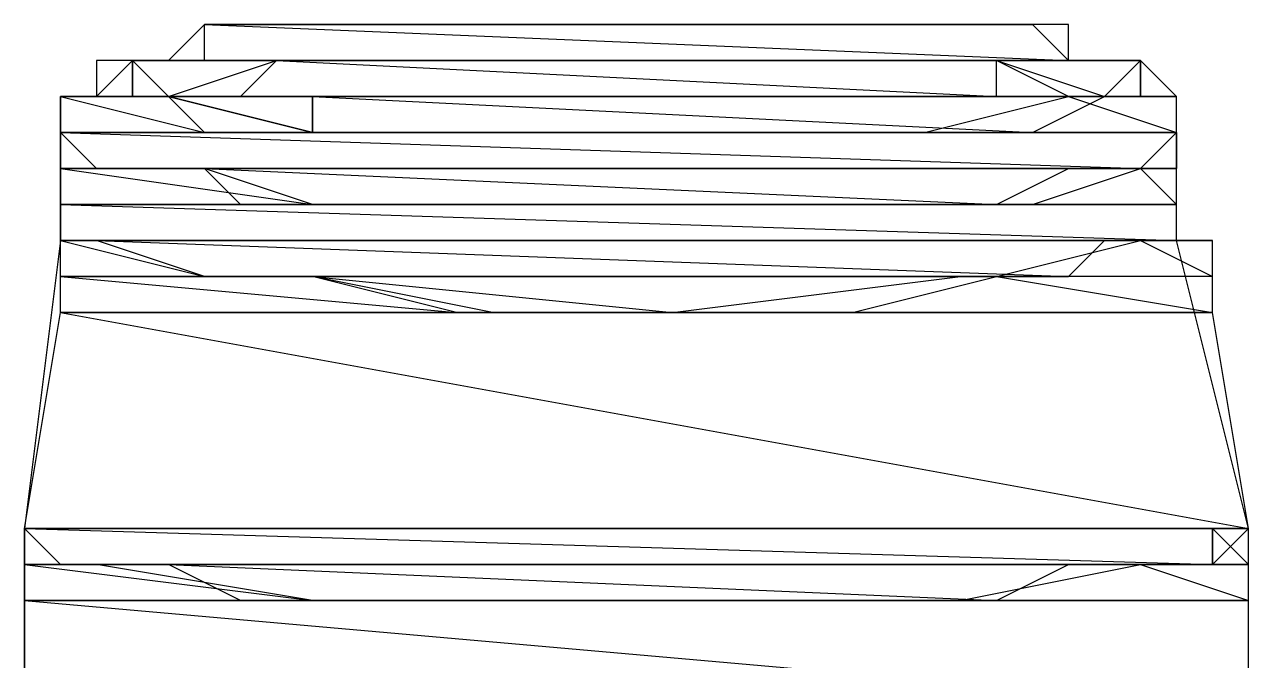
# Model space of a CAD drawing. Extents: x -3 to 1587, y 0 to 1122.
# Drawn here: x 1101.6 to 1107.04, y 231.89 to 234.72 of the extents above; entities that cross this region are included whole.
import ezdxf

# ---------------------------------------------------------------- set-up
doc = ezdxf.new("R2010")
doc.units = 0
doc.layers.add('Page_1', color=7, linetype='CONTINUOUS')

msp = doc.modelspace()

# ---------------------------------------------------------------- linework, layer by layer
at = {"layer": 'Page_1', "color": 4}
for points in [[(1106.72, 233.7567), (1106.72, 234.2367), (1106.72, 234.3967), (1106.56, 234.5567), (1106.4, 234.5567), (1106.24, 234.5567), (1106.24, 234.7167), (1106.08, 234.7167), (1105.92, 234.7167), (1105.76, 234.7167), (1105.6, 234.7167), (1105.44, 234.7167), (1105.28, 234.7167), (1105.12, 234.7167), (1104.96, 234.7167), (1104.8, 234.7167), (1104.64, 234.7167), (1104.48, 234.7167), (1104.32, 234.7167), (1104.16, 234.7167), (1104, 234.7167), (1103.84, 234.7167), (1103.68, 234.7167), (1103.52, 234.7167), (1103.36, 234.7167), (1103.2, 234.7167), (1103.04, 234.7167), (1102.88, 234.7167), (1102.72, 234.7167), (1102.56, 234.7167), (1102.4, 234.7167), (1102.24, 234.5567), (1102.08, 234.5567), (1101.92, 234.5567), (1101.92, 234.3967), (1101.76, 234.3967), (1101.76, 234.2367), (1101.76, 234.2367)], [(1101.76, 234.2367), (1101.76, 233.7567)]]:
    msp.add_lwpolyline(points, dxfattribs=at)
at = {"layer": 'Page_1', "color": 1}
for points in [[(1102.88, 234.7167), (1106.08, 234.7167), (1102.4, 234.7167)], [(1106.08, 234.7167), (1102.4, 234.7167), (1106.24, 234.5567)], [(1102.4, 234.7167), (1106.24, 234.5567), (1102.4, 234.5567)], [(1103.04, 234.7167), (1105.6, 234.7167), (1102.88, 234.7167)], [(1105.6, 234.7167), (1102.88, 234.7167), (1106.08, 234.7167)], [(1103.84, 234.7167), (1105.44, 234.7167), (1103.04, 234.7167)], [(1105.44, 234.7167), (1103.04, 234.7167), (1105.6, 234.7167)], [(1104.64, 234.7167), (1104.8, 234.7167), (1103.84, 234.7167)], [(1104.8, 234.7167), (1103.84, 234.7167), (1105.44, 234.7167)], [(1102.08, 234.5567), (1102.08, 234.3967), (1101.92, 234.3967)], [(1102.24, 234.5567), (1106.4, 234.5567), (1102.08, 234.5567)], [(1103.36, 234.5567), (1102.08, 234.5567)], [(1102.08, 234.5567), (1103.36, 234.5567), (1103.36, 234.5567)], [(1103.36, 234.5567), (1103.36, 234.5567), (1102.08, 234.5567), (1103.36, 234.5567), (1102.08, 234.5567), (1104.8, 234.5567)], [(1102.72, 234.5567), (1102.08, 234.5567)], [(1102.08, 234.5567), (1102.72, 234.5567), (1102.72, 234.5567)], [(1102.72, 234.5567), (1102.72, 234.5567), (1102.08, 234.5567), (1102.72, 234.5567), (1102.08, 234.5567), (1103.36, 234.5567)], [(1102.72, 234.5567), (1102.08, 234.5567), (1102.24, 234.3967)], [(1102.08, 234.5567), (1102.24, 234.3967), (1102.08, 234.3967)], [(1106.24, 234.5567), (1102.4, 234.5567), (1102.24, 234.5567)], [(1106.24, 234.5567), (1102.24, 234.5567), (1106.4, 234.5567)], [(1102.4, 234.5567), (1106.24, 234.5567), (1106.24, 234.5567)], [(1102.72, 234.5567), (1105.92, 234.3967), (1102.56, 234.3967)], [(1102.88, 234.5567), (1105.92, 234.5567), (1102.72, 234.5567)], [(1105.92, 234.5567), (1102.72, 234.5567), (1105.92, 234.3967)], [(1103.52, 234.5567), (1105.6, 234.5567), (1102.88, 234.5567)], [(1105.6, 234.5567), (1102.88, 234.5567), (1105.92, 234.5567)], [(1103.84, 234.5567), (1105.12, 234.5567), (1103.52, 234.5567)], [(1105.12, 234.5567), (1103.52, 234.5567), (1105.6, 234.5567)], [(1106.4, 234.5567), (1104.8, 234.5567)], [(1104.8, 234.5567), (1106.4, 234.5567), (1104.96, 234.5567)], [(1106.4, 234.5567), (1104.96, 234.5567), (1106.56, 234.5567)], [(1104.96, 234.5567), (1106.56, 234.5567), (1105.6, 234.5567)], [(1106.56, 234.5567), (1106.56, 234.3967), (1106.56, 234.3967), (1106.56, 234.5567), (1105.6, 234.5567)], [(1105.6, 234.5567), (1106.56, 234.5567), (1105.92, 234.5567)], [(1106.56, 234.5567), (1105.92, 234.5567), (1106.4, 234.3967)], [(1105.92, 234.5567), (1106.4, 234.3967), (1106.24, 234.3967)], [(1102.08, 234.3967), (1102.08, 234.3967), (1101.92, 234.3967), (1102.08, 234.3967), (1101.92, 234.3967), (1101.76, 234.3967)], [(1102.24, 234.3967), (1102.24, 234.3967), (1101.76, 234.3967), (1102.24, 234.3967), (1101.76, 234.3967), (1102.08, 234.3967)], [(1102.24, 234.3967), (1101.76, 234.3967), (1102.4, 234.2367)], [(1101.76, 234.3967), (1102.4, 234.2367), (1101.76, 234.2367)], [(1102.08, 234.3967), (1101.92, 234.3967)], [(1101.92, 234.3967), (1102.08, 234.3967), (1102.08, 234.3967)], [(1102.4, 234.3967), (1102.88, 234.3967), (1102.08, 234.3967)], [(1102.88, 234.3967), (1102.08, 234.3967), (1102.24, 234.3967)], [(1102.08, 234.3967), (1102.88, 234.3967), (1102.88, 234.3967)], [(1102.24, 234.3967), (1102.08, 234.3967)], [(1102.08, 234.3967), (1102.24, 234.3967), (1102.24, 234.3967)], [(1102.24, 234.3967), (1102.24, 234.3967), (1102.08, 234.3967)], [(1102.88, 234.2367), (1102.88, 234.2367), (1102.24, 234.3967), (1102.88, 234.2367), (1102.24, 234.3967), (1102.88, 234.3967), (1102.88, 234.2367), (1105.6, 234.2367), (1105.6, 234.2367)], [(1102.56, 234.3967), (1102.88, 234.3967), (1102.4, 234.3967)], [(1102.88, 234.3967), (1102.4, 234.3967)], [(1102.88, 234.3967), (1102.56, 234.3967)], [(1106.4, 234.3967), (1106.4, 234.3967), (1102.88, 234.3967), (1106.4, 234.3967), (1102.88, 234.3967), (1105.92, 234.3967)], [(1106.4, 234.3967), (1102.88, 234.3967), (1106.08, 234.2367)], [(1102.88, 234.3967), (1106.08, 234.2367), (1102.88, 234.2367)], [(1106.24, 234.3967), (1106.72, 234.2367), (1105.6, 234.2367)], [(1106.24, 234.3967), (1106.4, 234.3967), (1106.4, 234.3967)], [(1106.4, 234.3967), (1106.4, 234.3967), (1106.4, 234.3967), (1106.4, 234.3967), (1106.24, 234.3967)], [(1106.72, 234.3967), (1106.72, 234.3967), (1106.4, 234.3967), (1106.72, 234.3967), (1106.4, 234.3967), (1106.24, 234.3967)], [(1106.72, 234.3967), (1106.24, 234.3967), (1106.72, 234.2367)], [(1106.56, 234.3967), (1106.72, 234.3967), (1106.4, 234.3967)], [(1106.72, 234.3967), (1106.4, 234.3967)], [(1106.4, 234.3967), (1106.72, 234.3967), (1106.72, 234.3967)], [(1106.56, 234.3967), (1106.56, 234.3967)], [(1106.72, 234.3967), (1106.56, 234.3967)], [(1101.92, 234.0767), (1101.76, 234.2367)], [(1101.76, 234.2367), (1101.92, 234.0767), (1101.76, 234.0767)], [(1102.56, 234.2367), (1102.56, 234.2367), (1101.76, 234.2367), (1102.56, 234.2367), (1101.76, 234.2367), (1102.4, 234.2367)], [(1103.04, 234.2367), (1103.04, 234.2367), (1101.76, 234.2367), (1103.04, 234.2367), (1101.76, 234.2367), (1102.56, 234.2367)], [(1103.36, 234.2367), (1103.36, 234.2367), (1101.76, 234.2367), (1103.36, 234.2367), (1101.76, 234.2367), (1103.04, 234.2367)], [(1103.68, 234.2367), (1103.68, 234.2367), (1101.76, 234.2367), (1103.68, 234.2367), (1101.76, 234.2367), (1103.36, 234.2367)], [(1104.64, 234.2367), (1104.64, 234.2367), (1101.76, 234.2367), (1104.64, 234.2367), (1101.76, 234.2367), (1103.68, 234.2367)], [(1106.72, 234.2367), (1101.76, 234.2367), (1106.56, 234.0767)], [(1101.76, 234.2367), (1106.56, 234.0767), (1101.92, 234.0767)], [(1105.6, 234.2367), (1105.6, 234.2367), (1102.88, 234.2367), (1105.6, 234.2367), (1102.88, 234.2367), (1106.08, 234.2367)], [(1105.6, 234.2367), (1105.6, 234.2367), (1102.88, 234.2367), (1105.6, 234.2367), (1102.88, 234.2367), (1105.28, 234.2367)], [(1102.88, 234.2367), (1105.28, 234.2367), (1103.2, 234.2367)], [(1103.2, 234.2367), (1103.68, 234.2367), (1103.68, 234.2367)], [(1103.68, 234.2367), (1103.68, 234.2367), (1103.2, 234.2367), (1103.68, 234.2367), (1103.2, 234.2367), (1103.36, 234.2367)], [(1103.2, 234.2367), (1103.36, 234.2367), (1103.36, 234.2367)], [(1103.36, 234.2367), (1103.36, 234.2367)], [(1103.68, 234.2367), (1104.48, 234.2367), (1103.52, 234.2367)], [(1104.48, 234.2367), (1103.52, 234.2367), (1104.32, 234.2367)], [(1103.52, 234.2367), (1104.32, 234.2367), (1104.32, 234.2367)], [(1103.68, 234.2367), (1105.28, 234.2367), (1105.28, 234.2367)], [(1105.28, 234.2367), (1105.28, 234.2367), (1104.8, 234.2367), (1105.28, 234.2367), (1104.8, 234.2367), (1103.68, 234.2367)], [(1103.68, 234.2367), (1104.8, 234.2367), (1104.8, 234.2367)], [(1104.8, 234.2367), (1103.68, 234.2367), (1104.48, 234.2367)], [(1104.32, 234.2367), (1104.32, 234.2367)], [(1104.8, 234.2367), (1106.72, 234.2367), (1104.64, 234.2367)], [(1105.44, 234.2367), (1106.72, 234.2367), (1104.8, 234.2367)], [(1106.72, 234.2367), (1104.8, 234.2367)], [(1105.6, 234.2367), (1106.72, 234.2367), (1105.44, 234.2367)], [(1106.72, 234.2367), (1105.44, 234.2367)], [(1106.72, 234.2367), (1105.6, 234.2367)], [(1106.72, 234.2367), (1106.72, 234.0767), (1106.56, 234.0767)], [(1102.4, 234.0767), (1102.4, 234.0767), (1101.76, 234.0767), (1102.4, 234.0767), (1101.76, 234.0767), (1101.92, 234.0767)], [(1102.4, 234.0767), (1101.76, 234.0767), (1102.88, 233.9167)], [(1101.76, 234.0767), (1102.88, 233.9167), (1101.76, 233.9167)], [(1106.56, 234.0767), (1101.92, 234.0767)], [(1101.92, 234.0767), (1106.56, 234.0767), (1106.56, 234.0767)], [(1106.56, 234.0767), (1101.92, 234.0767), (1106.24, 234.0767)], [(1101.92, 234.0767), (1106.24, 234.0767), (1102.4, 234.0767)], [(1106.24, 234.0767), (1102.4, 234.0767), (1105.92, 233.9167)], [(1102.4, 234.0767), (1105.92, 233.9167), (1102.56, 233.9167)], [(1106.56, 234.0767), (1106.72, 233.9167), (1106.08, 233.9167)], [(1106.56, 234.0767), (1106.72, 234.0767), (1106.72, 234.0767)], [(1106.72, 234.0767), (1106.72, 234.0767), (1106.56, 234.0767)], [(1106.72, 234.0767), (1106.56, 234.0767), (1106.72, 233.9167)], [(1103.52, 233.9167), (1103.52, 233.9167), (1101.76, 233.9167), (1103.52, 233.9167), (1101.76, 233.9167), (1102.88, 233.9167)], [(1103.84, 233.9167), (1103.84, 233.9167), (1101.76, 233.9167), (1103.84, 233.9167), (1101.76, 233.9167), (1103.52, 233.9167)], [(1106.72, 233.9167), (1101.76, 233.9167), (1106.72, 233.7567)], [(1101.76, 233.9167), (1106.72, 233.7567), (1101.76, 233.7567)], [(1105.92, 233.9167), (1102.56, 233.9167), (1105.6, 233.9167)], [(1102.56, 233.9167), (1105.6, 233.9167), (1102.88, 233.9167)], [(1105.6, 233.9167), (1102.88, 233.9167), (1104.8, 233.9167)], [(1102.88, 233.9167), (1104.8, 233.9167), (1103.36, 233.9167)], [(1104.8, 233.9167), (1103.36, 233.9167), (1104.32, 233.9167)], [(1103.36, 233.9167), (1104.32, 233.9167), (1104.16, 233.9167)], [(1105.28, 233.9167), (1106.72, 233.9167), (1103.84, 233.9167)], [(1104.32, 233.9167), (1104.16, 233.9167)], [(1104.16, 233.9167), (1104.32, 233.9167), (1104.32, 233.9167)], [(1104.32, 233.9167), (1104.32, 233.9167), (1104.16, 233.9167)], [(1106.08, 233.9167), (1106.72, 233.9167), (1105.28, 233.9167)], [(1106.72, 233.9167), (1105.28, 233.9167)], [(1106.72, 233.9167), (1106.08, 233.9167)], [(1101.76, 233.7567), (1101.92, 233.7567), (1101.92, 233.7567)], [(1101.92, 233.7567), (1101.76, 233.7567), (1102.4, 233.5967)], [(1101.76, 233.7567), (1102.4, 233.5967), (1101.76, 233.5967)], [(1106.72, 233.7567), (1101.76, 233.7567)], [(1101.76, 233.7567), (1106.72, 233.7567), (1106.72, 233.7567)], [(1106.72, 233.7567), (1101.76, 233.7567)], [(1101.76, 233.7567), (1106.72, 233.7567), (1101.92, 233.7567)], [(1106.4, 233.7567), (1106.4, 233.7567), (1101.92, 233.7567), (1106.4, 233.7567), (1101.92, 233.7567), (1106.72, 233.7567), (1106.4, 233.7567), (1101.92, 233.7567), (1106.24, 233.5967)], [(1101.92, 233.7567), (1106.24, 233.5967), (1102.4, 233.5967)], [(1106.56, 233.7567), (1106.88, 233.5967), (1105.92, 233.5967)], [(1106.72, 233.7567), (1106.88, 233.7567), (1106.56, 233.7567)], [(1106.88, 233.7567), (1106.56, 233.7567), (1106.88, 233.5967)], [(1106.72, 233.7567), (1106.72, 233.7567)], [(1106.88, 233.7567), (1106.72, 233.7567)], [(1102.88, 233.5967), (1102.88, 233.5967), (1101.76, 233.5967), (1102.88, 233.5967), (1101.76, 233.5967), (1102.4, 233.5967)], [(1102.88, 233.5967), (1101.76, 233.5967), (1103.52, 233.4367)], [(1101.76, 233.5967), (1103.52, 233.4367), (1101.76, 233.4367)], [(1106.24, 233.5967), (1102.4, 233.5967), (1105.76, 233.5967)], [(1102.4, 233.5967), (1105.76, 233.5967), (1102.72, 233.5967)], [(1105.76, 233.5967), (1102.72, 233.5967), (1102.88, 233.5967)], [(1102.72, 233.5967), (1105.76, 233.5967), (1105.76, 233.5967)], [(1105.76, 233.5967), (1102.88, 233.5967), (1104.48, 233.4367)], [(1102.88, 233.5967), (1104.48, 233.4367), (1103.68, 233.4367)], [(1105.92, 233.5967), (1106.88, 233.4367), (1105.28, 233.4367)], [(1106.88, 233.5967), (1105.92, 233.5967), (1106.88, 233.4367)], [(1101.76, 233.4367), (1107.04, 232.4767), (1101.6, 232.4767)], [(1103.68, 233.4367), (1103.68, 233.4367), (1101.76, 233.4367), (1103.68, 233.4367), (1101.76, 233.4367), (1103.52, 233.4367)], [(1106.88, 233.4367), (1101.76, 233.4367), (1107.04, 232.4767)], [(1105.28, 233.4367), (1106.88, 233.4367), (1103.68, 233.4367)], [(1104.48, 233.4367), (1103.68, 233.4367), (1104.32, 233.4367)], [(1103.68, 233.4367), (1104.32, 233.4367), (1104.32, 233.4367)], [(1104.32, 233.4367), (1104.32, 233.4367)], [(1106.88, 233.4367), (1105.28, 233.4367)], [(1101.6, 232.4767), (1101.6, 232.4767)], [(1101.6, 232.4767), (1101.6, 232.4767), (1101.6, 232.4767), (1101.6, 232.4767)], [(1101.76, 232.3167), (1101.6, 232.4767)], [(1101.6, 232.4767), (1101.76, 232.3167), (1101.6, 232.3167)], [(1107.04, 232.4767), (1101.6, 232.4767)], [(1101.6, 232.4767), (1107.04, 232.4767), (1107.04, 232.4767)], [(1107.04, 232.4767), (1101.6, 232.4767), (1106.88, 232.3167)], [(1101.6, 232.4767), (1106.88, 232.3167), (1101.76, 232.3167)], [(1107.04, 232.4767), (1106.88, 232.4767), (1106.88, 232.4767)], [(1107.04, 232.4767), (1106.88, 232.4767), (1107.04, 232.3167)], [(1106.88, 232.4767), (1107.04, 232.3167), (1106.88, 232.3167)], [(1106.88, 232.4767), (1106.88, 232.4767), (1106.88, 232.4767), (1106.88, 232.3167), (1106.88, 232.3167)], [(1106.88, 232.3167), (1106.88, 232.3167), (1106.88, 232.3167), (1106.88, 232.3167), (1106.88, 232.4767)], [(1101.92, 232.3167), (1101.92, 232.3167), (1101.6, 232.3167), (1101.92, 232.3167), (1101.6, 232.3167), (1101.76, 232.3167)], [(1101.92, 232.3167), (1101.6, 232.3167), (1102.88, 232.1567)], [(1101.6, 232.3167), (1102.88, 232.1567), (1101.6, 232.1567)], [(1106.72, 232.3167), (1106.72, 232.3167), (1101.76, 232.3167), (1106.72, 232.3167), (1101.76, 232.3167), (1106.88, 232.3167), (1106.72, 232.3167), (1101.76, 232.3167), (1106.24, 232.3167)], [(1101.76, 232.3167), (1106.24, 232.3167), (1102.24, 232.3167)], [(1106.24, 232.3167), (1102.24, 232.3167), (1105.92, 232.1567)], [(1102.24, 232.3167), (1105.92, 232.1567), (1102.56, 232.1567)], [(1106.56, 232.3167), (1107.04, 232.1567), (1105.76, 232.1567)], [(1106.88, 232.3167), (1107.04, 232.3167), (1106.56, 232.3167)], [(1107.04, 232.3167), (1106.56, 232.3167), (1107.04, 232.1567)], [(1107.04, 232.3167), (1106.88, 232.3167)], [(1103.84, 232.1567), (1103.84, 232.1567), (1101.6, 232.1567), (1103.84, 232.1567), (1101.6, 232.1567), (1102.88, 232.1567)], [(1104.16, 232.1567), (1104.16, 232.1567), (1101.6, 232.1567), (1104.16, 232.1567), (1101.6, 232.1567), (1103.84, 232.1567)], [(1107.04, 232.1567), (1101.6, 232.1567), (1107.04, 231.6767)], [(1101.6, 232.1567), (1107.04, 231.6767), (1101.6, 231.6767)], [(1105.92, 232.1567), (1102.56, 232.1567), (1105.76, 232.1567)], [(1102.56, 232.1567), (1105.76, 232.1567), (1102.88, 232.1567)], [(1105.76, 232.1567), (1102.88, 232.1567), (1104.64, 232.1567)], [(1102.88, 232.1567), (1104.64, 232.1567), (1103.52, 232.1567)], [(1104.64, 232.1567), (1103.52, 232.1567), (1104.32, 232.1567)], [(1103.52, 232.1567), (1104.32, 232.1567), (1104.32, 232.1567)], [(1104.96, 232.1567), (1107.04, 232.1567), (1104.16, 232.1567)], [(1104.32, 232.1567), (1104.32, 232.1567)], [(1105.76, 232.1567), (1107.04, 232.1567), (1104.96, 232.1567)], [(1107.04, 232.1567), (1104.96, 232.1567)], [(1107.04, 232.1567), (1105.76, 232.1567)]]:
    msp.add_lwpolyline(points, close=True, dxfattribs=at)
at = {"layer": 'Page_1', "color": 5}
for points in [[(1101.76, 233.7567), (1101.6, 232.4767)], [(1107.04, 232.4767), (1106.72, 233.7567)], [(1101.6, 232.4767), (1101.6, 231.6767)], [(1107.04, 231.6767), (1107.04, 232.4767)]]:
    msp.add_lwpolyline(points, dxfattribs=at)

doc.saveas('drawing.dxf')
